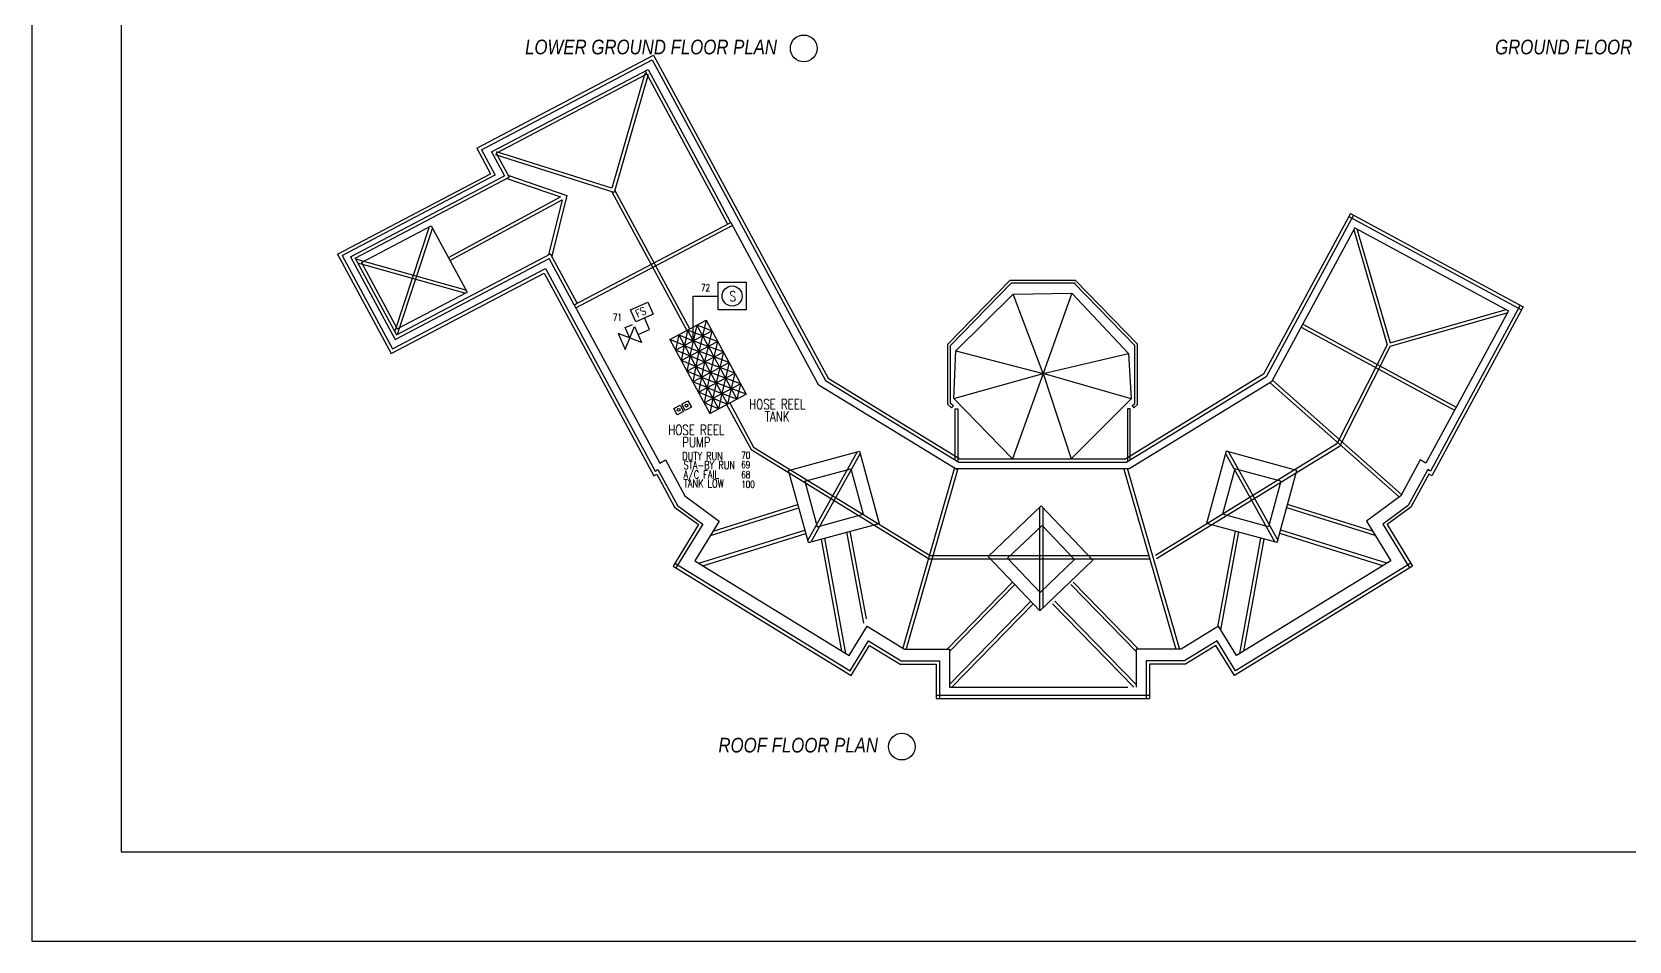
# Model space of a CAD drawing. Extents: x -2888 to 8486, y -2377 to 1555.
# Drawn here: x 6622.7 to 6980.2, y -209.3 to -5.8 of the extents above; entities that cross this region are included whole.
import ezdxf
from ezdxf.enums import TextEntityAlignment as Align

# ---------------------------------------------------------------- set-up
doc = ezdxf.new("R2010")
doc.units = 0
doc.layers.get('0').update_dxf_attribs({"linetype": 'CONTINUOUS'})
doc.layers.add('BUILD', color=8, linetype='CONTINUOUS')
doc.layers.add('MIMIC_SIZE', color=7, linetype='CONTINUOUS')
doc.styles.add('ARIAL_NARROW_ITALIC', font='ARIALNI.TTF')
doc.styles.add('PLOT02__REVB$0$NARROW', font='SIMPLEX', dxfattribs={"width": 0.75})
doc.styles.add('ROMANS', font='ROMANS.SHX', dxfattribs={"width": 0.8})

# ---------------------------------------------------------------- blocks, each defined once
blk = doc.blocks.new('D-433-1_MIMIC_SIZE_900_X_1')
at = {"layer": 'MIMIC_SIZE'}
for points in [[(3.62, 53.07), (868.62, 53.07), (868.62, 478.07), (3.62, 478.07)], [(23.62, 73.07), (848.62, 73.07), (848.62, 458.07), (23.62, 458.07)]]:
    blk.add_lwpolyline(points, close=True, dxfattribs=at)

msp = doc.modelspace()

# ---------------------------------------------------------------- linework, layer by layer
at = {"color": 1}
for p, q in [((6755.544, -72.004), (6757.194, -71.288)), ((6760.953, -72.44), (6759.832, -69.856)), ((6759.175, -75.352), (6753.966, -73.361)), ((6753.966, -73.361), (6755.518, -76.939)), ((6755.518, -76.939), (6757.615, -71.756)), ((6756.564, -74.354), (6755.544, -72.004)), ((6757.615, -71.756), (6759.175, -75.352)), ((6758.394, -73.551), (6760.953, -72.44))]:
    msp.add_line(p, q, dxfattribs=at)
for points in [[(6776.32, -61.848), (6782.584, -61.848), (6782.584, -68.05), (6776.32, -68.05)], [(6757.88, -70.703), (6756.707, -68), (6760.611, -66.307), (6761.784, -69.009)]]:
    msp.add_lwpolyline(points, close=True, dxfattribs=at)
at = {"color": 1, "linetype": 'BYBLOCK'}
for centre, radius in [((6795.492, -9.524), 3), ((6779.464, -64.948), 2.25), ((6770.709, -74.878), 0.299), ((6817.445, -165.787), 3)]:
    msp.add_circle(centre, radius, dxfattribs=at)
at = {"layer": 'MIMIC_SIZE', "color": 0}
for p, q in [((6722.293, -31.881), (6761.876, -11.069)), ((6723.332, -32.197), (6761.564, -12.096)), ((6725.578, -32.683), (6760.633, -14.252)), ((6760.633, -14.252), (6775.899, -42.478)), ((6761.564, -12.096), (6800.378, -83.858)), ((6761.876, -11.069), (6800.952, -83.314)), ((6726.618, -32.999), (6760.32, -15.279)), ((6759.953, -15.173), (6752.533, -40.833)), ((6760.687, -15.385), (6753.049, -41.798)), ((6759.961, -14.616), (6775.227, -42.841)), ((6722.293, -31.881), (6725.364, -37.56)), ((6723.332, -32.197), (6726.403, -37.876)), ((6725.578, -32.683), (6728.484, -38.054)), ((6753.049, -41.798), (6726.502, -33.363)), ((6726.618, -32.999), (6729.523, -38.371)), ((6752.533, -40.833), (6726.733, -32.635)), ((6691.119, -55.565), (6725.364, -37.56)), ((6692.158, -55.882), (6726.453, -37.85)), ((6694.057, -56.155), (6728.484, -38.054)), ((6695.096, -56.471), (6729.523, -38.371)), ((6729.059, -38.615), (6741.035, -42.739)), ((6729.254, -37.874), (6742.435, -42.414)), ((6715.944, -56.31), (6741.035, -42.739)), ((6742.435, -42.414), (6739.069, -56.02)), ((6752.499, -41.623), (6769.297, -72.68)), ((6753.193, -41.3), (6769.973, -72.325)), ((6775.223, -42.833), (6778.392, -48.86)), ((6775.899, -42.478), (6779.068, -48.505)), ((6716.307, -56.982), (6741.403, -43.408)), ((6741.403, -43.408), (6738.347, -55.759)), ((6696.492, -57.436), (6712.111, -49.224)), ((6711.625, -49.48), (6703.94, -72.822)), ((6712.361, -49.686), (6704.503, -73.553)), ((6712.111, -49.224), (6720.139, -64.067)), ((6744.084, -66.898), (6779.138, -48.468)), ((6744.448, -67.57), (6779.502, -49.139)), ((6779.138, -48.468), (6798.755, -84.736)), ((6917.868, -46.486), (6898.406, -82.469)), ((6918.539, -46.85), (6898.98, -83.013)), ((6918.856, -49.645), (6900.2, -84.138)), ((6917.504, -47.158), (6956.145, -68.057)), ((6917.868, -46.486), (6956.508, -67.386)), ((6918.856, -49.645), (6953.203, -68.222)), ((6919.328, -49.9), (6926.753, -75.41)), ((6918.597, -50.123), (6926.084, -75.843)), ((6691.119, -55.565), (6703.158, -77.825)), ((6692.158, -55.882), (6703.47, -76.797)), ((6694.057, -56.155), (6704.06, -74.649)), ((6695.096, -56.471), (6704.372, -73.621)), ((6719.887, -63.6), (6695.209, -56.68)), ((6704.06, -74.649), (6738.486, -56.548)), ((6704.372, -73.621), (6738.799, -55.521)), ((6744.084, -66.898), (6738.486, -56.548)), ((6744.756, -66.535), (6738.799, -55.521)), ((6719.648, -64.326), (6695.715, -57.615)), ((6696.492, -57.436), (6704.52, -72.279)), ((6703.158, -77.825), (6737.404, -59.819)), ((6703.47, -76.797), (6737.716, -58.792)), ((6737.404, -59.819), (6761.925, -105.157)), ((6737.716, -58.792), (6762.234, -104.122)), ((6704.52, -72.279), (6720.139, -64.067)), ((6827.744, -75.745), (6841.718, -61.363)), ((6828.351, -75.992), (6841.975, -61.97)), ((6841.718, -61.363), (6856.235, -61.363)), ((6841.975, -61.97), (6856.235, -61.97)), ((6842.396, -64.562), (6855.504, -64.273)), ((6855.504, -64.273), (6849.059, -82.294)), ((6868.2, -77.808), (6855.504, -64.273)), ((6869.602, -75.992), (6855.978, -61.97)), ((6870.209, -75.745), (6856.235, -61.363)), ((6744.084, -66.898), (6763.243, -102.321)), ((6842.396, -64.562), (6829.506, -77.227)), ((6849.059, -82.294), (6842.396, -64.562)), ((6955.836, -67.022), (6935.77, -104.122)), ((6956.508, -67.386), (6936.079, -105.157)), ((6907.186, -71.221), (6941.534, -89.798)), ((6926.753, -75.41), (6952.724, -67.963)), ((6926.758, -76.202), (6952.949, -68.692)), ((6953.203, -68.222), (6934.761, -102.321)), ((6906.823, -71.892), (6941.17, -90.47)), ((6827.744, -89.242), (6827.744, -75.745)), ((6828.351, -88.964), (6828.351, -75.992)), ((6829.063, -87.887), (6829.506, -77.227)), ((6829.506, -77.227), (6849.059, -82.294)), ((6849.059, -82.294), (6868.2, -77.808)), ((6868.2, -77.808), (6868.793, -87.976)), ((6869.602, -88.964), (6869.602, -75.992)), ((6870.209, -89.242), (6870.209, -75.745)), ((6926.084, -75.843), (6914.838, -98.06)), ((6926.758, -76.202), (6915.422, -98.598)), ((6798.755, -84.736), (6829.973, -103.882)), ((6800.378, -83.858), (6830.206, -102.152)), ((6800.952, -83.314), (6830.421, -101.388)), ((6829.063, -87.887), (6849.059, -82.294)), ((6849.059, -82.294), (6842.229, -101.388)), ((6849.059, -82.294), (6855.379, -101.388)), ((6868.793, -87.976), (6849.059, -82.294)), ((6898.406, -82.469), (6867.559, -101.388)), ((6898.98, -83.013), (6867.774, -102.152)), ((6900.2, -84.138), (6868.517, -103.569)), ((6899.947, -84.424), (6928.866, -109.981)), ((6900.453, -83.852), (6929.371, -109.408)), ((6778.224, -89.186), (6783.691, -99.293)), ((6778.918, -88.863), (6784.265, -98.749)), ((6828.591, -89.972), (6827.744, -89.242)), ((6828.987, -89.512), (6828.351, -88.964)), ((6842.229, -101.388), (6829.063, -87.887)), ((6855.379, -101.388), (6868.793, -87.976)), ((6868.966, -89.512), (6869.602, -88.964)), ((6869.362, -89.972), (6870.209, -89.242)), ((6828.987, -89.512), (6828.591, -89.972)), ((6829.41, -101.68), (6829.41, -90.177)), ((6829.41, -90.177), (6830.017, -90.177)), ((6830.017, -90.177), (6830.017, -102.044)), ((6868.543, -90.177), (6867.936, -90.177)), ((6867.936, -90.177), (6867.936, -102.044)), ((6868.543, -101.68), (6868.543, -90.177)), ((6868.966, -89.512), (6869.362, -89.972)), ((6783.691, -99.293), (6823.566, -123.748)), ((6784.265, -98.749), (6823.781, -122.985)), ((6792.113, -103.97), (6807.945, -99.649)), ((6807.43, -99.789), (6796.384, -119.617)), ((6807.945, -99.649), (6812.36, -115.823)), ((6914.838, -98.06), (6874.199, -122.985)), ((6915.422, -98.598), (6874.414, -123.748)), ((6890.059, -99.649), (6885.644, -115.823)), ((6905.891, -103.97), (6890.059, -99.649)), ((6890.574, -99.789), (6901.62, -119.617)), ((6763.243, -102.321), (6764.523, -101.629)), ((6764.523, -101.629), (6768.885, -109.695)), ((6795.739, -106.403), (6806.027, -103.595)), ((6808.089, -100.175), (6797.043, -120.003)), ((6806.027, -103.595), (6808.81, -113.789)), ((6817.668, -143.887), (6829.268, -103.569)), ((6829.268, -103.569), (6868.517, -103.569)), ((6830.206, -102.152), (6867.774, -102.152)), ((6830.421, -101.388), (6867.559, -101.388)), ((6879.583, -143.85), (6867.983, -103.532)), ((6891.977, -103.595), (6889.194, -113.789)), ((6889.915, -100.175), (6900.961, -120.003)), ((6902.265, -106.403), (6891.977, -103.595)), ((6933.481, -101.629), (6929.119, -109.695)), ((6934.761, -102.321), (6933.481, -101.629)), ((6761.925, -105.157), (6762.597, -104.794)), ((6762.234, -104.122), (6762.842, -103.793)), ((6762.597, -104.794), (6766.596, -112.188)), ((6762.842, -103.793), (6767.204, -111.859)), ((6796.527, -120.144), (6792.113, -103.97)), ((6795.739, -106.403), (6798.522, -116.597)), ((6818.402, -144.098), (6830.002, -103.78)), ((6878.849, -144.061), (6867.249, -103.743)), ((6902.265, -106.403), (6899.482, -116.597)), ((6901.476, -120.144), (6905.891, -103.97)), ((6935.162, -103.793), (6930.8, -111.859)), ((6935.407, -104.794), (6931.408, -112.188)), ((6935.77, -104.122), (6935.162, -103.793)), ((6936.079, -105.157), (6935.407, -104.794)), ((6768.885, -109.695), (6776.58, -115.337)), ((6929.119, -109.695), (6921.423, -115.337)), ((6766.596, -112.188), (6771.956, -116.118)), ((6767.204, -111.859), (6772.902, -116.037)), ((6774.586, -118.579), (6794.405, -112.369)), ((6775.196, -117.587), (6794.204, -111.632)), ((6798.522, -116.597), (6808.81, -113.789)), ((6836.752, -123.223), (6848.64, -111.909)), ((6848.258, -112.272), (6848.258, -135.314)), ((6848.64, -111.909), (6860.198, -124.054)), ((6849.022, -112.31), (6849.022, -134.69)), ((6899.482, -116.597), (6889.194, -113.789)), ((6923.418, -118.579), (6903.598, -112.369)), ((6922.808, -117.587), (6903.8, -111.632)), ((6930.8, -111.859), (6925.102, -116.037)), ((6931.408, -112.188), (6926.048, -116.118)), ((6771.956, -116.118), (6766.236, -125.415)), ((6772.902, -116.037), (6766.886, -125.815)), ((6776.58, -115.337), (6771.121, -124.211)), ((6772.034, -124.771), (6795.761, -117.337)), ((6796.527, -120.144), (6812.36, -115.823)), ((6808.908, -138.179), (6805.156, -117.751)), ((6809.501, -137.177), (6805.902, -117.585)), ((6841.098, -123.644), (6848.823, -116.293)), ((6848.823, -116.293), (6856.108, -123.948)), ((6901.476, -120.144), (6885.644, -115.823)), ((6888.176, -138.958), (6892.102, -117.585)), ((6888.828, -139.633), (6892.848, -117.751)), ((6925.97, -124.771), (6902.243, -117.337)), ((6921.423, -115.337), (6926.883, -124.211)), ((6925.102, -116.037), (6931.117, -125.815)), ((6926.048, -116.118), (6931.768, -125.415)), ((6772.897, -125.3), (6795.962, -118.074)), ((6804.043, -144.402), (6799.441, -119.349)), ((6804.918, -144.939), (6800.18, -119.147)), ((6893.086, -144.939), (6897.823, -119.147)), ((6893.961, -144.402), (6898.563, -119.349)), ((6925.107, -125.3), (6902.041, -118.074)), ((6766.635, -124.764), (6805.86, -148.82)), ((6771.121, -124.211), (6805.647, -145.386)), ((6823.566, -123.748), (6872.897, -123.748)), ((6823.781, -122.985), (6872.897, -122.985)), ((6848.31, -135.368), (6836.752, -123.223)), ((6841.098, -123.644), (6848.383, -131.3)), ((6848.31, -135.368), (6860.198, -124.054)), ((6848.383, -131.3), (6856.108, -123.948)), ((6931.369, -124.764), (6892.144, -148.82)), ((6926.883, -124.211), (6892.357, -145.386)), ((6766.236, -125.415), (6806.111, -149.871)), ((6931.768, -125.415), (6891.893, -149.871)), ((6827.579, -143.992), (6842.227, -128.976)), ((6828.113, -144.539), (6842.754, -129.53)), ((6869.891, -144.539), (6855.25, -129.53)), ((6870.425, -143.992), (6855.777, -128.976)), ((6828.113, -151.908), (6846.304, -133.26)), ((6828.646, -152.455), (6846.83, -133.813)), ((6869.358, -152.455), (6851.173, -133.813)), ((6869.891, -151.908), (6851.7, -133.26)), ((6805.647, -145.386), (6809.654, -138.852)), ((6809.654, -138.852), (6818.035, -143.992)), ((6888.349, -138.852), (6879.968, -143.992)), ((6892.357, -145.386), (6888.349, -138.852)), ((6805.86, -148.82), (6809.99, -142.086)), ((6809.99, -142.086), (6817.312, -146.577)), ((6888.014, -142.086), (6880.692, -146.577)), ((6892.144, -148.82), (6888.014, -142.086)), ((6806.111, -149.871), (6810.242, -143.136)), ((6810.242, -143.136), (6817.096, -147.34)), ((6818.035, -143.992), (6828.113, -143.992)), ((6828.113, -143.992), (6828.113, -152.455)), ((6879.968, -143.992), (6869.891, -143.992)), ((6869.891, -143.992), (6869.891, -152.455)), ((6887.762, -143.136), (6880.908, -147.34)), ((6891.893, -149.871), (6887.762, -143.136)), ((6817.096, -147.34), (6825.107, -147.34)), ((6817.312, -146.577), (6825.87, -146.577)), ((6825.107, -147.34), (6825.107, -155.039)), ((6825.87, -146.577), (6825.87, -155.039)), ((6880.692, -146.577), (6872.133, -146.577)), ((6872.133, -146.577), (6872.133, -155.039)), ((6880.908, -147.34), (6872.897, -147.34)), ((6872.897, -147.34), (6872.897, -155.039)), ((6828.113, -152.455), (6868.051, -152.455)), ((6825.107, -154.276), (6872.897, -154.276)), ((6825.107, -155.039), (6872.897, -155.039))]:
    msp.add_line(p, q, dxfattribs=at)
at = {"layer": 'MIMIC_SIZE', "color": 1}
for p, q in [((6770.709, -74.878), (6770.709, -65)), ((6770.709, -65), (6776.32, -65)), ((6765.524, -74.664), (6773.664, -70.384)), ((6771.568, -71.486), (6770.75, -74.951)), ((6771.568, -71.486), (6780.513, -88.024)), ((6774.942, -72.747), (6771.568, -71.486)), ((6773.664, -70.384), (6772.846, -73.849)), ((6773.664, -70.384), (6782.609, -86.922)), ((6765.524, -74.664), (6774.469, -91.202)), ((6768.776, -75.989), (6765.524, -74.664)), ((6766.802, -77.026), (6774.942, -72.747)), ((6767.498, -73.626), (6766.802, -77.026)), ((6767.498, -73.626), (6776.443, -90.164)), ((6767.498, -73.626), (6770.75, -74.951)), ((6769.472, -72.588), (6768.776, -75.989)), ((6769.472, -72.588), (6778.417, -89.126)), ((6772.846, -73.849), (6769.472, -72.588)), ((6770.722, -74.965), (6770.026, -78.366)), ((6774.096, -76.226), (6770.722, -74.965)), ((6772.818, -73.863), (6772, -77.328)), ((6776.192, -75.124), (6772.818, -73.863)), ((6774.914, -72.761), (6774.096, -76.226)), ((6770.026, -78.366), (6766.774, -77.041)), ((6768.748, -76.003), (6768.052, -79.404)), ((6768.08, -79.389), (6776.22, -75.109)), ((6768.748, -76.003), (6772, -77.328)), ((6769.302, -81.781), (6777.442, -77.501)), ((6770.054, -78.351), (6769.358, -81.752)), ((6770.054, -78.351), (6773.306, -79.676)), ((6772.028, -77.313), (6771.332, -80.714)), ((6775.402, -78.574), (6772.028, -77.313)), ((6774.124, -76.211), (6773.306, -79.676)), ((6777.498, -77.472), (6774.124, -76.211)), ((6775.402, -78.574), (6774.584, -82.038)), ((6776.22, -75.109), (6775.402, -78.574)), ((6778.775, -79.834), (6775.402, -78.574)), ((6777.498, -77.472), (6776.68, -80.936)), ((6771.332, -80.714), (6768.08, -79.389)), ((6772.61, -83.076), (6769.358, -81.752)), ((6770.636, -84.114), (6778.775, -79.834)), ((6771.332, -80.714), (6770.636, -84.114)), ((6771.332, -80.714), (6774.584, -82.038)), ((6771.913, -86.477), (6780.053, -82.197)), ((6773.306, -79.676), (6772.61, -83.076)), ((6776.68, -80.936), (6773.306, -79.676)), ((6774.584, -82.038), (6773.887, -85.439)), ((6777.957, -83.299), (6774.584, -82.038)), ((6776.68, -80.936), (6775.862, -84.401)), ((6780.053, -82.197), (6776.68, -80.936)), ((6778.775, -79.834), (6777.957, -83.299)), ((6780.053, -82.197), (6779.235, -85.662)), ((6773.887, -85.439), (6770.636, -84.114)), ((6772.61, -83.076), (6771.913, -86.477)), ((6772.61, -83.076), (6775.862, -84.401)), ((6773.191, -88.839), (6781.331, -84.56)), ((6773.887, -85.439), (6773.191, -88.839)), ((6773.887, -85.439), (6777.139, -86.763)), ((6775.862, -84.401), (6775.165, -87.801)), ((6779.235, -85.662), (6775.862, -84.401)), ((6777.957, -83.299), (6777.139, -86.763)), ((6781.331, -84.56), (6777.957, -83.299)), ((6779.235, -85.662), (6778.417, -89.126)), ((6782.609, -86.922), (6779.235, -85.662)), ((6781.331, -84.56), (6780.513, -88.024)), ((6775.165, -87.801), (6771.913, -86.477)), ((6776.443, -90.164), (6773.191, -88.839)), ((6774.469, -91.202), (6782.609, -86.922)), ((6775.165, -87.801), (6774.469, -91.202)), ((6775.165, -87.801), (6778.417, -89.126)), ((6777.139, -86.763), (6776.443, -90.164)), ((6780.513, -88.024), (6777.139, -86.763))]:
    msp.add_line(p, q, dxfattribs=at)
for points in [[(6766.404, -90.114), (6767.81, -89.348), (6768.581, -90.765), (6767.175, -91.531)], [(6768.175, -89.149), (6769.581, -88.384), (6770.352, -89.801), (6768.946, -90.567)]]:
    msp.add_lwpolyline(points, close=True, dxfattribs=at)
for centre in [(6769.263, -89.475), (6767.492, -90.44)]:
    msp.add_circle(centre, 0.31, dxfattribs=at)

# ---------------------------------------------------------------- block references
msp.add_blockref('D-433-1_MIMIC_SIZE_900_X_1', (6619.11, -262.387), dxfattribs=at)

# ---------------------------------------------------------------- texts
at = {"color": 0, "linetype": 'BYBLOCK', "style": 'PLOT02__REVB$0$NARROW', "width": 0.75}
for s, p in [('72', (6772.508, -63.875)), ('71', (6752.768, -70.51)), ('70', (6781.503, -101.379)), ('69', (6781.503, -103.505)), ('68', (6781.503, -105.734)), ('100', (6781.503, -107.911))]:
    msp.add_text(s, height=1.5671, dxfattribs=at).set_placement(p)
at = {"color": 1, "linetype": 'BYBLOCK', "style": 'PLOT02__REVB$0$NARROW', "width": 0.75}
msp.add_text('S', height=2.255, dxfattribs=at).set_placement((6778.905, -66.118))
at = {"color": 1, "style": 'ROMANS', "width": 0.85}
msp.add_text('FS', height=1.6959, rotation=23.45774, dxfattribs=at).set_placement((6758.263, -69.811))
at = {"color": 0, "linetype": 'BYBLOCK', "style": 'PLOT02__REVB$0$NARROW', "width": 0.75}
for s, height, p in [('HOSE REEL', 2.2387, (6789.553, -90.301)), ('TANK', 2.2387, (6789.553, -93.064)), ('HOSE REEL', 2.2387, (6771.451, -96.041)), ('DUTY RUN', 1.7909, (6772.844, -101.659)), ('PUMP', 2.2387, (6771.451, -98.804)), ('STA-BY RUN', 1.7909, (6774.352, -103.691)), ('A/C FAIL', 1.7909, (6772.533, -105.806)), ('TANK LOW', 1.7909, (6773.108, -107.796))]:
    msp.add_text(s, height=height, dxfattribs=at).set_placement(p, align=Align.CENTER)
at = {"layer": 'BUILD', "color": 0, "linetype": 'BYBLOCK', "style": 'ARIAL_NARROW_ITALIC'}
for s, p in [('LOWER GROUND FLOOR PLAN ', (6733.125, -10.847)), ('GROUND FLOOR PLAN ', (6950.24, -10.847)), ('ROOF FLOOR PLAN ', (6776.399, -167.11))]:
    msp.add_text(s, height=3.28125, dxfattribs=at).set_placement(p)

doc.saveas('drawing.dxf')
